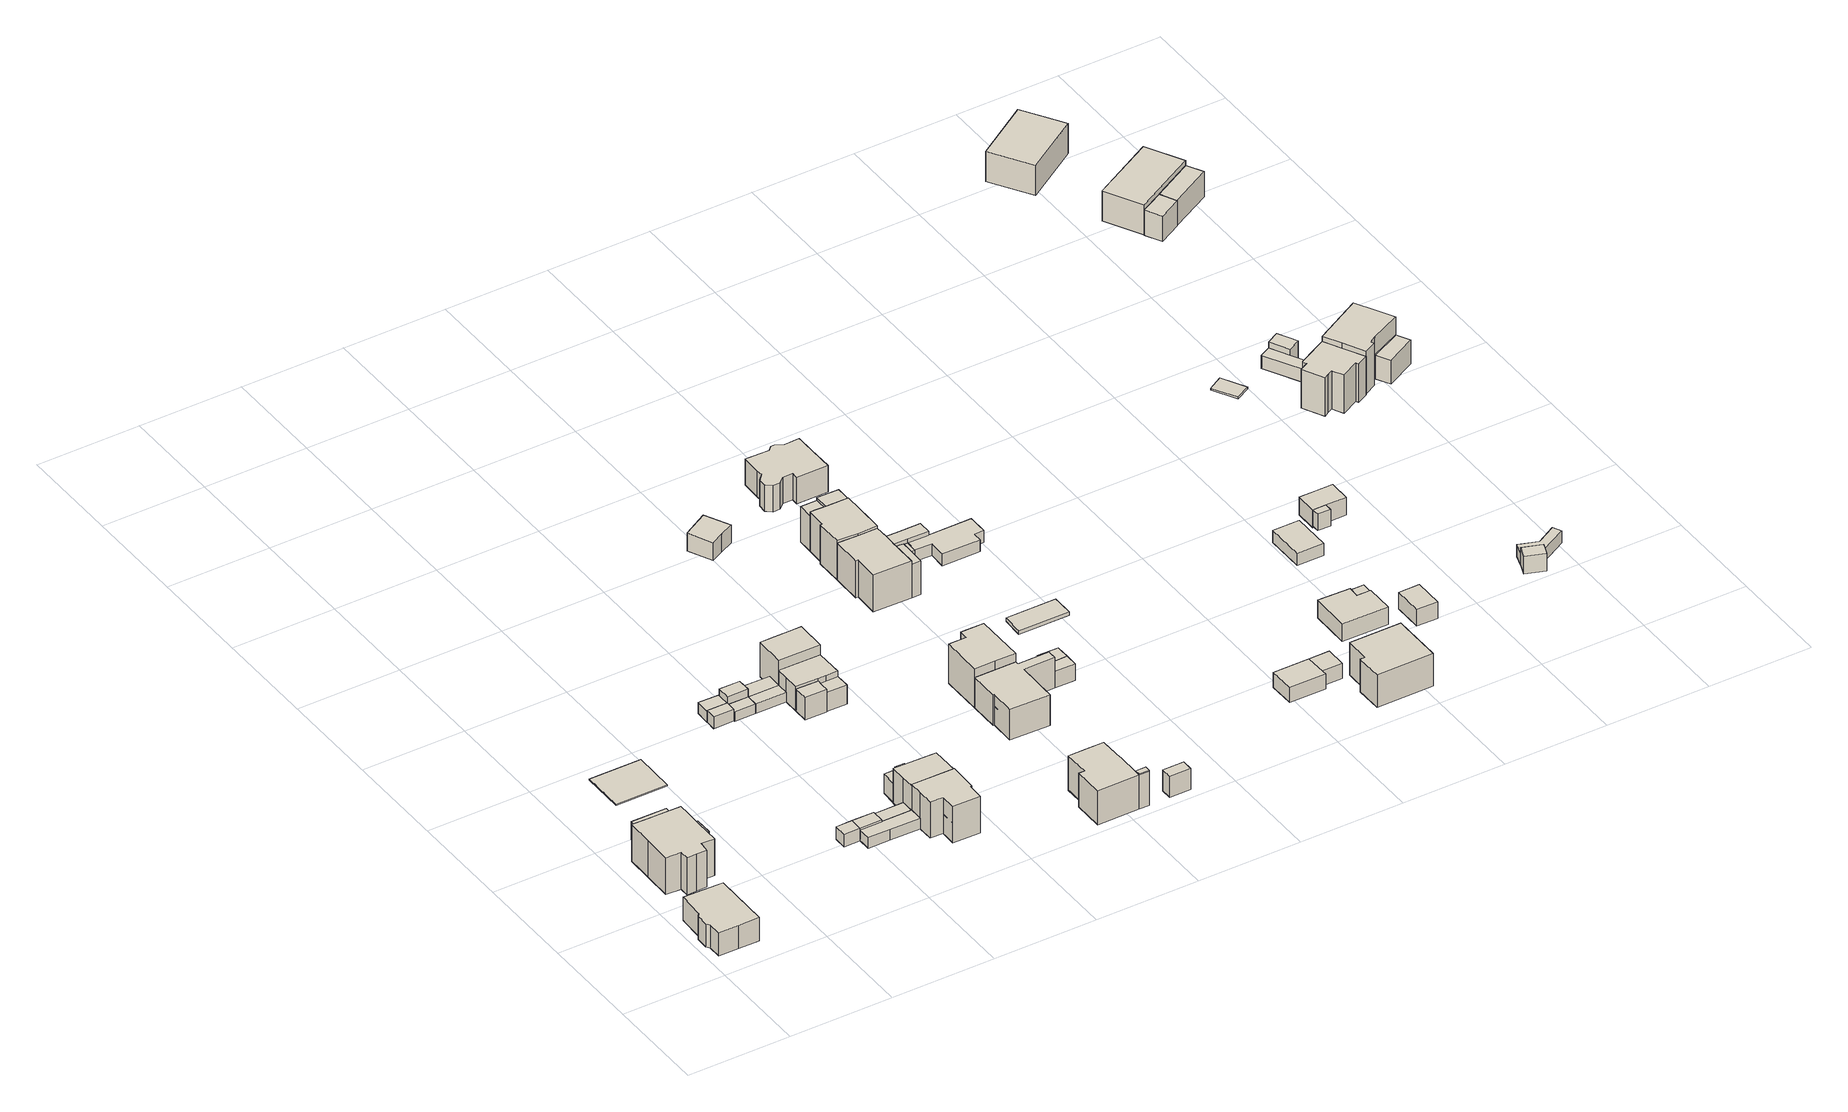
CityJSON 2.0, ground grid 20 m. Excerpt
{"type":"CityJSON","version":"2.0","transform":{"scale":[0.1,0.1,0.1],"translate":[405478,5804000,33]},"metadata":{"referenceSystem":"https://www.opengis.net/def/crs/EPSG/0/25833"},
"CityObjects":{
"building1":{"type":"Building","attributes":{"Gemeindeschluessel":"11000009","BezugspunktDach":"2200","function":"31001_1010","measuredHeight":7.32,"storeysAboveGround":1},"address":[{"country":"Germany","locality":"Berlin","thoroughfareNumber":"15A","thoroughfareName":"Fichtengrund"}],"geometry":[{"type":"Solid","lod":"1","boundaries":[[[[0,1,2,3,4,5,6,7,8,9]],[[10,11,12,13,14,15,16,17,18,19]],[[10,19,9,8]],[[11,10,8,7]],[[12,11,7,6]],[[13,12,6,5]],[[14,13,5,4]],[[15,14,4,3]],[[16,15,3,2]],[[17,16,2,1]],[[18,17,1,0]],[[19,18,0,9]]]]}]},
"building2":{"type":"Building","attributes":{"Gemeindeschluessel":"11000009","BezugspunktDach":"2200","function":"31001_1010","measuredHeight":9.23,"storeysAboveGround":1},"address":[{"country":"Germany","locality":"Berlin","thoroughfareNumber":"14A","thoroughfareName":"Fichtengrund"}],"geometry":[{"type":"Solid","lod":"1","boundaries":[[[[20,21,22,23,24,25,26,27,28,29,30,31,32,33]],[[34,35,36,37,38,39,40,41,42,43,44,45,46,47]],[[34,47,33,32]],[[35,34,32,31]],[[36,35,31,30]],[[37,36,30,29]],[[38,37,29,28]],[[39,38,28,27]],[[40,39,27,26]],[[41,40,26,25]],[[42,41,25,24]],[[43,42,24,23]],[[44,43,23,22]],[[45,44,22,21]],[[46,45,21,20]],[[47,46,20,33]]]]}]},
"building3":{"type":"Building","attributes":{"Gemeindeschluessel":"11000009","BezugspunktDach":"2200","function":"31001_2463","measuredHeight":4.18,"storeysAboveGround":1},"address":[{"country":"Germany","locality":"Berlin","thoroughfareNumber":"14A (1)","thoroughfareName":"Fichtengrund"}],"geometry":[{"type":"Solid","lod":"1","boundaries":[[[[48,49,50,51,52]],[[53,54,55,56,57]],[[53,57,52,51]],[[54,53,51,50]],[[55,54,50,49]],[[56,55,49,48]],[[57,56,48,52]]]]}]},
"building4":{"type":"Building","attributes":{"Gemeindeschluessel":"11000009","BezugspunktDach":"2200","function":"51009_1610","measuredHeight":4.73,"storeysAboveGround":0},"address":[{"country":"Germany","locality":"Berlin"}],"geometry":[{"type":"Solid","lod":"1","boundaries":[[[[58,59,60,61]],[[62,63,64,65]],[[62,65,61,60]],[[63,62,60,59]],[[64,63,59,58]],[[65,64,58,61]]]]}]},
"building5":{"type":"Building","attributes":{"Gemeindeschluessel":"11000009","BezugspunktDach":"2200","function":"31001_1010","measuredHeight":0.228,"storeysAboveGround":2},"address":[{"country":"Germany","locality":"Berlin","thoroughfareNumber":"13A","thoroughfareName":"Fichtengrund"}],"geometry":[{"type":"Solid","lod":"1","boundaries":[[[[66,67,68,69]],[[70,71,72,73]],[[70,73,69,68]],[[71,70,68,67]],[[72,71,67,66]],[[73,72,66,69]]]]}]},
"building6":{"type":"Building","attributes":{"Gemeindeschluessel":"11000009","BezugspunktDach":"2200","function":"31001_2000","measuredHeight":2.61,"storeysAboveGround":1},"address":[{"country":"Germany","locality":"Berlin","thoroughfareNumber":"14 (2)","thoroughfareName":"Fichtengrund"}],"geometry":[{"type":"Solid","lod":"1","boundaries":[[[[74,75,76,77]],[[78,79,80,81]],[[78,81,77,76]],[[79,78,76,75]],[[80,79,75,74]],[[81,80,74,77]]]]}]},
"building7":{"type":"Building","attributes":{"Gemeindeschluessel":"11000009","BezugspunktDach":"2200","function":"31001_2000","measuredHeight":2.47,"storeysAboveGround":1},"address":[{"country":"Germany","locality":"Berlin","thoroughfareNumber":"14 (1)","thoroughfareName":"Fichtengrund"}],"geometry":[{"type":"Solid","lod":"1","boundaries":[[[[82,83,75,74]],[[84,85,86,87]],[[84,87,74,75]],[[85,84,75,83]],[[86,85,83,82]],[[87,86,82,74]]]]}]},
"building8":{"type":"Building","attributes":{"Gemeindeschluessel":"11000009","BezugspunktDach":"2200","function":"31001_2000","measuredHeight":2.23,"storeysAboveGround":1},"address":[{"country":"Germany","locality":"Berlin","thoroughfareNumber":"15 (1)","thoroughfareName":"Fichtengrund"}],"geometry":[{"type":"Solid","lod":"1","boundaries":[[[[88,89,90,91,92,93]],[[94,95,96,97,98,99]],[[94,99,93,92]],[[95,94,92,91]],[[96,95,91,90]],[[97,96,90,89]],[[98,97,89,88]],[[99,98,88,93]]]]}]},
"building9":{"type":"Building","attributes":{"Gemeindeschluessel":"11000009","BezugspunktDach":"2200","function":"31001_2723","measuredHeight":2.42,"storeysAboveGround":1},"address":[{"country":"Germany","locality":"Berlin","thoroughfareNumber":"13 (3)","thoroughfareName":"Fichtengrund"}],"geometry":[{"type":"Solid","lod":"1","boundaries":[[[[100,101,102,103]],[[104,105,106,107]],[[104,107,103,102]],[[105,104,102,101]],[[106,105,101,100]],[[107,106,100,103]]]]}]},
"building10":{"type":"Building","attributes":{"Gemeindeschluessel":"11000009","BezugspunktDach":"2200","function":"51009_1610","measuredHeight":2.59,"storeysAboveGround":0},"address":[{"country":"Germany","locality":"Berlin"}],"geometry":[{"type":"Solid","lod":"1","boundaries":[[[[108,109,110,111,112]],[[113,114,115,116,117]],[[113,117,112,111]],[[114,113,111,110]],[[115,114,110,109]],[[116,115,109,108]],[[117,116,108,112]]]]}]},
"building11":{"type":"Building","attributes":{"Gemeindeschluessel":"11000009","function":"31001_1010"},"address":[{"country":"Germany","locality":"Berlin","thoroughfareNumber":"14","thoroughfareName":"Fichtengrund"}],"children":["building11-1","building11-2","building11-3"]},
"building11-1":{"type":"BuildingPart","attributes":{"BezugspunktDach":"2200","measuredHeight":9.99,"storeysAboveGround":2},"parents":["building11"],"geometry":[{"type":"MultiSurface","lod":"1","boundaries":[[[118,119,120,121,122,123]],[[124,125,126,127,128,129]],[[124,130,90,123,122]],[[125,124,122,121]],[[131,132,133,121,120]],[[126,125,134,135,136]],[[127,126,120,119]],[[128,127,119,118]],[[129,128,118,123]],[[129,90,130,124]],[[136,135,134,133,132,131]]]}]},
"building11-2":{"type":"BuildingPart","attributes":{"BezugspunktDach":"2200","measuredHeight":3.95,"storeysAboveGround":2},"parents":["building11"],"geometry":[{"type":"Solid","lod":"1","boundaries":[[[[132,137,138,139,140,141,142,133]],[[143,144,145,146,147,148,136,135]],[[143,135,133,142]],[[144,143,142,141]],[[145,144,141,140]],[[146,145,140,139]],[[147,146,139,138]],[[148,147,138,137]],[[136,148,137,132]],[[135,136,132,133]]]]}]},
"building11-3":{"type":"BuildingPart","attributes":{"BezugspunktDach":"2200","measuredHeight":2.1,"storeysAboveGround":2},"parents":["building11"],"geometry":[{"type":"Solid","lod":"1","boundaries":[[[[90,130,149,91]],[[85,124,129,86]],[[85,86,91,149]],[[124,85,149,130]],[[129,124,129,90]],[[86,129,90,91]],[[130,90,129,124]]]]}]},
"building12":{"type":"Building","attributes":{"Gemeindeschluessel":"11000009","function":"31001_1010"},"address":[{"country":"Germany","locality":"Berlin","thoroughfareNumber":"15","thoroughfareName":"Fichtengrund"}],"children":["building12-1","building12-2"]},
"building12-1":{"type":"BuildingPart","attributes":{"BezugspunktDach":"2200","measuredHeight":7.54,"storeysAboveGround":2},"parents":["building12"],"geometry":[{"type":"Solid","lod":"1","boundaries":[[[[150,151,152,153,154,155,156,157,158]],[[97,96,159,160,161,162,163,164,165]],[[97,165,158,157]],[[96,97,157,156]],[[159,96,156,155]],[[160,159,155,154]],[[161,160,154,153]],[[162,161,153,152]],[[163,162,152,151]],[[164,163,151,150]],[[165,164,150,158]]]]}]},
"building12-2":{"type":"BuildingPart","attributes":{"BezugspunktDach":"2200","measuredHeight":4.38,"storeysAboveGround":2},"parents":["building12"],"geometry":[{"type":"Solid","lod":"1","boundaries":[[[[166,167,168,169]],[[164,161,162,163]],[[164,163,169,168]],[[161,164,168,167]],[[162,161,167,166]],[[163,162,166,169]]]]}]},
"building13":{"type":"Building","attributes":{"Gemeindeschluessel":"11000009","BezugspunktDach":"2200","function":"31001_2723","measuredHeight":1.99,"storeysAboveGround":1},"address":[{"country":"Germany","locality":"Berlin","thoroughfareNumber":"13 (1)","thoroughfareName":"Fichtengrund"}],"geometry":[{"type":"Solid","lod":"1","boundaries":[[[[170,171,172,173,174]],[[106,175,176,177,178]],[[106,178,174,173]],[[175,106,173,172]],[[176,175,172,171]],[[177,176,171,170]],[[178,177,170,174]]]]}]},
"building14":{"type":"Building","attributes":{"Gemeindeschluessel":"11000009","BezugspunktDach":"2200","function":"31001_2723","measuredHeight":4.76,"storeysAboveGround":1},"address":[{"country":"Germany","locality":"Berlin","thoroughfareNumber":"12B (1)","thoroughfareName":"Fichtengrund"}],"geometry":[{"type":"Solid","lod":"1","boundaries":[[[[179,180,181,182]],[[115,183,184,116]],[[115,116,182,181]],[[183,115,181,180]],[[184,183,180,179]],[[116,184,179,182]]]]}]},
"building15":{"type":"Building","attributes":{"Gemeindeschluessel":"11000009","BezugspunktDach":"2200","function":"51009_1610","measuredHeight":1.98,"storeysAboveGround":0},"address":[{"country":"Germany","locality":"Berlin"}],"geometry":[{"type":"Solid","lod":"1","boundaries":[[[[185,186,171,170]],[[176,187,188,177]],[[176,177,170,171]],[[187,176,171,186]],[[188,187,186,185]],[[177,188,185,170]]]]}]},
"building16":{"type":"Building","attributes":{"Gemeindeschluessel":"11000009","BezugspunktDach":"2200","function":"51009_1610","measuredHeight":1.99,"storeysAboveGround":0},"address":[{"country":"Germany","locality":"Berlin"}],"geometry":[{"type":"Solid","lod":"1","boundaries":[[[[186,189,190,171]],[[191,192,187,176]],[[191,176,171,190]],[[192,191,190,189]],[[187,192,189,186]],[[176,187,186,171]]]]}]},
"building17":{"type":"Building","attributes":{"Gemeindeschluessel":"11000009","function":"31001_1010"},"address":[{"country":"Germany","locality":"Berlin","thoroughfareNumber":"13","thoroughfareName":"Fichtengrund"}],"children":["building17-1","building17-2"]},
"building17-1":{"type":"BuildingPart","attributes":{"BezugspunktDach":"2200","measuredHeight":5.08,"storeysAboveGround":2},"parents":["building17"],"geometry":[{"type":"MultiSurface","lod":"1","boundaries":[[[193,194,195,196,197,198,199]],[[188,187,200,201,202,203,204]],[[188,204,199,198]],[[187,188,198,197]],[[200,187,197,196]],[[201,200,196,195]],[[202,201,195,194]],[[203,202,194,193]],[[205,206,193,199]],[[204,203,206,205]]]}]},
"building17-2":{"type":"BuildingPart","attributes":{"BezugspunktDach":"2200","measuredHeight":4.59,"storeysAboveGround":2},"parents":["building17"],"geometry":[{"type":"Solid","lod":"1","boundaries":[[[[207,208,206,205,209]],[[204,203,210,211,212]],[[204,212,209,205]],[[210,203,206,208]],[[211,210,208,207]],[[212,211,207,209]],[[203,204,205,206]]]]}]},
"building18":{"type":"Building","attributes":{"Gemeindeschluessel":"11000009","BezugspunktDach":"2200","function":"51009_1610","measuredHeight":4.23,"storeysAboveGround":0},"address":[{"country":"Germany","locality":"Berlin"}],"geometry":[{"type":"Solid","lod":"1","boundaries":[[[[213,214,215,216]],[[217,218,219,220]],[[217,220,216,215]],[[218,217,215,214]],[[219,218,214,213]],[[220,219,213,216]]]]}]},
"building19":{"type":"Building","attributes":{"Gemeindeschluessel":"11000009","function":"31001_1010"},"address":[{"country":"Germany","locality":"Berlin","thoroughfareNumber":"12B","thoroughfareName":"Fichtengrund"}],"children":["building19-1","building19-2"]},
"building19-1":{"type":"BuildingPart","attributes":{"BezugspunktDach":"2200","measuredHeight":9.76,"storeysAboveGround":2},"parents":["building19"],"geometry":[{"type":"MultiSurface","lod":"1","boundaries":[[[221,222,223,224,225,226,227]],[[228,229,230,231,232,200,187]],[[228,187,227,226]],[[229,228,226,225]],[[233,234,225,224]],[[230,229,235,236]],[[231,230,224,223]],[[232,231,223,222]],[[200,232,222,221]],[[187,200,221,227]],[[236,235,234,233]]]}]},
"building19-2":{"type":"BuildingPart","attributes":{"BezugspunktDach":"2200","measuredHeight":4.08,"storeysAboveGround":2},"parents":["building19"],"geometry":[{"type":"Solid","lod":"1","boundaries":[[[[233,237,238,239,234]],[[240,241,242,236,235]],[[240,235,234,239]],[[241,240,239,238]],[[242,241,238,237]],[[236,242,237,233]],[[235,236,233,234]]]]}]},
"building20":{"type":"Building","attributes":{"Gemeindeschluessel":"11000009","function":"31001_1010"},"address":[{"country":"Germany","locality":"Berlin","thoroughfareNumber":"7","thoroughfareName":"Fichtengrund"}],"children":["building20-1","building20-2","building20-3"]},
"building20-1":{"type":"BuildingPart","attributes":{"BezugspunktDach":"2200","measuredHeight":7.06,"storeysAboveGround":2},"parents":["building20"],"geometry":[{"type":"Solid","lod":"1","boundaries":[[[[243,244,245,246,247,248,249,250,251,252,253,254]],[[255,256,257,258,259,260,261,262,263,264,265,266]],[[255,266,254,253]],[[256,255,253,252]],[[257,256,252,251]],[[258,257,251,250]],[[259,258,250,249]],[[260,259,249,248]],[[261,260,248,247]],[[262,261,247,246]],[[263,262,246,245]],[[264,263,245,244]],[[265,264,244,243]],[[266,265,243,254]]]]}]},
"building20-2":{"type":"BuildingPart","attributes":{"BezugspunktDach":"2200","measuredHeight":6.4,"storeysAboveGround":2},"parents":["building20"],"geometry":[{"type":"Solid","lod":"1","boundaries":[[[[267,268,269,270,271]],[[272,273,274,275,276]],[[272,276,271,270]],[[273,272,270,269]],[[274,273,269,268]],[[275,274,268,267]],[[276,275,267,271]]]]}]},
"building20-3":{"type":"BuildingPart","attributes":{"BezugspunktDach":"2200","measuredHeight":7.24,"storeysAboveGround":2},"parents":["building20"],"geometry":[{"type":"Solid","lod":"1","boundaries":[[[[277,278,279,280]],[[262,263,264,265]],[[262,265,280,279]],[[263,262,279,278]],[[264,263,278,277]],[[265,264,277,280]]]]}]},
"building21":{"type":"Building","attributes":{"Gemeindeschluessel":"11000009","BezugspunktDach":"2200","function":"31001_2000","measuredHeight":4.33,"storeysAboveGround":1},"address":[{"country":"Germany","locality":"Berlin","thoroughfareNumber":"7 (1)","thoroughfareName":"Fichtengrund"}],"geometry":[{"type":"Solid","lod":"1","boundaries":[[[[281,282,283,284]],[[285,286,287,288]],[[285,288,284,283]],[[286,285,283,282]],[[287,286,282,281]],[[288,287,281,284]]]]}]},
"building22":{"type":"Building","attributes":{"Gemeindeschluessel":"11000009","function":"31001_1010"},"address":[{"country":"Germany","locality":"Berlin","thoroughfareNumber":"8","thoroughfareName":"Fichtengrund"}],"children":["building22-1","building22-2","building22-3"]},
"building22-1":{"type":"BuildingPart","attributes":{"BezugspunktDach":"2200","measuredHeight":6.27,"storeysAboveGround":2},"parents":["building22"],"geometry":[{"type":"Solid","lod":"1","boundaries":[[[[289,290,291,292,293,294,295,296,297,298,299,300]],[[301,302,303,304,305,306,307,308,309,310,311,312]],[[301,312,300,299]],[[302,301,299,298]],[[303,302,298,297]],[[304,303,297,296]],[[305,304,296,295]],[[306,305,295,294]],[[307,306,294,293]],[[308,307,293,292]],[[309,308,292,291]],[[310,309,291,290]],[[311,310,290,289]],[[312,311,289,300]]]]}]},
"building22-2":{"type":"BuildingPart","attributes":{"BezugspunktDach":"2200","measuredHeight":4.03,"storeysAboveGround":2},"parents":["building22"],"geometry":[{"type":"Solid","lod":"1","boundaries":[[[[313,314,315,316]],[[311,308,309,310]],[[311,310,316,315]],[[308,311,315,314]],[[309,308,314,313]],[[310,309,313,316]]]]}]},
"building22-3":{"type":"BuildingPart","attributes":{"BezugspunktDach":"2200","measuredHeight":3.39,"storeysAboveGround":2},"parents":["building22"],"geometry":[{"type":"Solid","lod":"1","boundaries":[[[[317,318,319,320]],[[303,304,305,306]],[[303,306,320,319]],[[304,303,319,318]],[[305,304,318,317]],[[306,305,317,320]]]]}]},
"building23":{"type":"Building","attributes":{"Gemeindeschluessel":"11000009","BezugspunktDach":"2200","function":"31001_1010","measuredHeight":4.45,"storeysAboveGround":1},"address":[{"country":"Germany","locality":"Berlin","thoroughfareNumber":"11A (1)","thoroughfareName":"Fichtengrund"}],"geometry":[{"type":"Solid","lod":"1","boundaries":[[[[321,322,323,324,325]],[[326,327,328,329,330]],[[326,330,325,324]],[[327,326,324,323]],[[328,327,323,322]],[[329,328,322,321]],[[330,329,321,325]]]]}]},
"building24":{"type":"Building","attributes":{"Gemeindeschluessel":"11000009","BezugspunktDach":"2200","function":"31001_1010","measuredHeight":9.18,"storeysAboveGround":2},"address":[{"country":"Germany","locality":"Berlin","thoroughfareNumber":"9","thoroughfareName":"Fichtengrund"}],"geometry":[{"type":"Solid","lod":"1","boundaries":[[[[331,332,333,334,335,336,337,338]],[[339,340,341,342,343,302,344,301]],[[339,301,338,337]],[[340,339,337,336]],[[341,340,336,335]],[[342,341,335,334]],[[343,342,334,333]],[[302,343,333,332]],[[344,302,332,331]],[[301,344,331,338]]]]}]},
"building25":{"type":"Building","attributes":{"Gemeindeschluessel":"11000009","BezugspunktDach":"2200","function":"31001_2000","measuredHeight":3.38,"storeysAboveGround":1},"address":[{"country":"Germany","locality":"Berlin","thoroughfareNumber":"8 (1)","thoroughfareName":"Fichtengrund"}],"geometry":[{"type":"Solid","lod":"1","boundaries":[[[[345,346,347,318,317]],[[304,348,349,350,305]],[[304,305,317,318]],[[348,304,318,347]],[[349,348,347,346]],[[350,349,346,345]],[[305,350,345,317]]]]}]},
"building26":{"type":"Building","attributes":{"Gemeindeschluessel":"11000009","function":"31001_1010"},"address":[{"country":"Germany","locality":"Berlin","thoroughfareNumber":"10","thoroughfareName":"Fichtengrund"}],"children":["building26-1","building26-2"]},
"building26-1":{"type":"BuildingPart","attributes":{"BezugspunktDach":"2200","measuredHeight":8.45,"storeysAboveGround":2},"parents":["building26"],"geometry":[{"type":"MultiSurface","lod":"1","boundaries":[[[351,352,353,354,355,356,357,358,359,360]],[[361,362,363,364,365,366,367,368,369,370]],[[361,370,360,359]],[[362,361,359,358]],[[363,362,358,357]],[[364,363,357,356]],[[365,364,356,355]],[[366,365,355,354]],[[371,372,354,353]],[[368,367,353,352]],[[369,368,352,351]],[[370,369,351,360]],[[367,366,372,371]]]}]},
"building26-2":{"type":"BuildingPart","attributes":{"BezugspunktDach":"2200","measuredHeight":6.86,"storeysAboveGround":2},"parents":["building26"],"geometry":[{"type":"Solid","lod":"1","boundaries":[[[[373,374,375,372,371]],[[366,376,377,378,367]],[[376,366,372,375]],[[377,376,375,374]],[[378,377,374,373]],[[367,378,373,371]],[[366,367,371,372]]]]}]},
"building27":{"type":"Building","attributes":{"Gemeindeschluessel":"11000009","BezugspunktDach":"2200","function":"31001_2000","measuredHeight":3.36,"storeysAboveGround":1},"address":[{"country":"Germany","locality":"Berlin","thoroughfareNumber":"9 (1)","thoroughfareName":"Fichtengrund"}],"geometry":[{"type":"Solid","lod":"1","boundaries":[[[[347,346,379,380]],[[381,349,348,382]],[[381,382,380,379]],[[349,381,379,346]],[[348,349,346,347]],[[382,348,347,380]]]]}]},
"building28":{"type":"Building","attributes":{"Gemeindeschluessel":"11000009","function":"31001_1010"},"address":[{"country":"Germany","locality":"Berlin","thoroughfareNumber":"11","thoroughfareName":"Fichtengrund"}],"children":["building28-1","building28-2"]},
"building28-1":{"type":"BuildingPart","attributes":{"BezugspunktDach":"2200","measuredHeight":9.03,"storeysAboveGround":2},"parents":["building28"],"geometry":[{"type":"MultiSurface","lod":"1","boundaries":[[[383,384,385,386,387,388,389,390,391,392,393]],[[394,395,396,397,398,399,400,401,363,402,361]],[[394,361,393,392]],[[395,394,392,391]],[[396,395,391,390]],[[403,404,390,389]],[[405,403,397,389,388]],[[399,398,388,387]],[[400,399,387,386]],[[401,400,386,385]],[[363,401,385,384]],[[402,363,384,383]],[[361,402,383,393]],[[406,397,396,404,403]],[[398,397,403,405]]]}]},
"building28-2":{"type":"BuildingPart","attributes":{"BezugspunktDach":"2200","measuredHeight":7.33,"storeysAboveGround":2},"parents":["building28"],"geometry":[{"type":"MultiSurface","lod":"1","boundaries":[[[403,405,407,408,404]],[[409,410,398,397,396]],[[409,396,404,408]],[[410,409,408,407]],[[398,410,407,405]],[[397,398,397,403]],[[396,397,403,397,396,404]],[[411,405,403,397,398]]]}]},
"building29":{"type":"Building","attributes":{"Gemeindeschluessel":"11000009","BezugspunktDach":"2200","function":"31001_2000","measuredHeight":8.44,"storeysAboveGround":2},"address":[{"country":"Germany","locality":"Berlin","thoroughfareNumber":"11 (1)","thoroughfareName":"Fichtengrund"}],"geometry":[{"type":"Solid","lod":"1","boundaries":[[[[412,413,414,415]],[[410,416,400,398]],[[410,398,415,414]],[[416,410,414,413]],[[400,416,413,412]],[[398,400,412,415]]]]}]},
"building30":{"type":"Building","attributes":{"Gemeindeschluessel":"11000009","BezugspunktDach":"2200","function":"31001_2000","measuredHeight":2.15,"storeysAboveGround":1},"address":[{"country":"Germany","locality":"Berlin","thoroughfareNumber":"10 (1)","thoroughfareName":"Fichtengrund"}],"geometry":[{"type":"Solid","lod":"1","boundaries":[[[[417,418,419,420]],[[363,421,422,364]],[[363,364,420,419]],[[421,363,419,418]],[[422,421,418,417]],[[364,422,417,420]]]]}]},
"building31":{"type":"Building","attributes":{"Gemeindeschluessel":"11000009","BezugspunktDach":"2200","function":"31001_2000","measuredHeight":3,"storeysAboveGround":1},"address":[{"country":"Germany","locality":"Berlin","thoroughfareNumber":"11 (2)","thoroughfareName":"Fichtengrund"}],"geometry":[{"type":"Solid","lod":"1","boundaries":[[[[423,424,425,426,427,428]],[[401,429,430,431,421,363]],[[401,363,428,427]],[[429,401,427,426]],[[430,429,426,425]],[[431,430,425,424]],[[421,431,424,423]],[[363,421,423,428]]]]}]},
"building32":{"type":"Building","attributes":{"Gemeindeschluessel":"11000009","BezugspunktDach":"2200","function":"31001_2000","measuredHeight":0.692,"storeysAboveGround":1},"address":[{"country":"Germany","locality":"Berlin","thoroughfareNumber":"9 (2)","thoroughfareName":"Fichtengrund"}],"geometry":[{"type":"Solid","lod":"1","boundaries":[[[[432,433,434,435]],[[436,437,438,439]],[[436,439,435,434]],[[437,436,434,433]],[[438,437,433,432]],[[439,438,432,435]]]]}]},
"building33":{"type":"Building","attributes":{"Gemeindeschluessel":"11000009","BezugspunktDach":"2200","function":"31001_1010","measuredHeight":7.23,"storeysAboveGround":1},"address":[{"country":"Germany","locality":"Berlin","thoroughfareNumber":"11A","thoroughfareName":"Fichtengrund"}],"geometry":[{"type":"Solid","lod":"1","boundaries":[[[[440,441,442,443,444,445,446,447,448,449,450,451,452,453,454,455,456]],[[457,458,459,460,461,462,463,464,465,466,467,468,469,470,471,472,473]],[[457,473,456,455]],[[458,457,455,454]],[[459,458,454,453]],[[460,459,453,452]],[[461,460,452,451]],[[462,461,451,450]],[[463,462,450,449]],[[464,463,449,448]],[[465,464,448,447]],[[466,465,447,446]],[[467,466,446,445]],[[468,467,445,444]],[[469,468,444,443]],[[470,469,443,442]],[[471,470,442,441]],[[472,471,441,440]],[[473,472,440,456]]]]}]},
"building34":{"type":"Building","attributes":{"Gemeindeschluessel":"11000009","BezugspunktDach":"2200","function":"31001_2000","measuredHeight":2.35,"storeysAboveGround":2},"address":[{"country":"Germany","locality":"Berlin","thoroughfareNumber":"10 (2)","thoroughfareName":"Fichtengrund"}],"geometry":[{"type":"Solid","lod":"1","boundaries":[[[[474,475,476,477,478,479,480,481,482]],[[483,484,485,486,487,488,489,490,491]],[[483,491,482,481]],[[484,483,481,480]],[[485,484,480,479]],[[486,485,479,478]],[[487,486,478,477]],[[488,487,477,476]],[[489,488,476,475]],[[490,489,475,474]],[[491,490,474,482]]]]}]},
"building35":{"type":"Building","attributes":{"Gemeindeschluessel":"11000009","BezugspunktDach":"2200","function":"51009_1611","measuredHeight":3.08,"storeysAboveGround":0},"address":[{"country":"Germany","locality":"Berlin"}],"geometry":[{"type":"Solid","lod":"1","boundaries":[[[[492,493,494,495,496]],[[497,498,499,500,501]],[[497,501,496,495]],[[498,497,495,494]],[[499,498,494,493]],[[500,499,493,492]],[[501,500,492,496]]]]}]},
"building36":{"type":"Building","attributes":{"Gemeindeschluessel":"11000009","BezugspunktDach":"2200","function":"31001_2723","measuredHeight":3.08,"storeysAboveGround":1},"address":[{"country":"Germany","locality":"Berlin","thoroughfareNumber":"7C (1)","thoroughfareName":"Fichtengrund"}],"geometry":[{"type":"Solid","lod":"1","boundaries":[[[[494,502,503,495]],[[504,505,498,497]],[[504,497,495,503]],[[505,504,503,502]],[[498,505,502,494]],[[497,498,494,495]]]]}]},
"building37":{"type":"Building","attributes":{"Gemeindeschluessel":"11000009","BezugspunktDach":"2200","function":"31001_1010","measuredHeight":8.75,"storeysAboveGround":1},"address":[{"country":"Germany","locality":"Berlin","thoroughfareNumber":"7C","thoroughfareName":"Fichtengrund"}],"geometry":[{"type":"Solid","lod":"1","boundaries":[[[[506,507,508,509,510,511,512,513]],[[514,515,516,517,518,519,520,521]],[[514,521,513,512]],[[515,514,512,511]],[[516,515,511,510]],[[517,516,510,509]],[[518,517,509,508]],[[519,518,508,507]],[[520,519,507,506]],[[521,520,506,513]]]]}]},
"building38":{"type":"Building","attributes":{"Gemeindeschluessel":"11000009","BezugspunktDach":"2200","function":"31001_1010","measuredHeight":3.72,"storeysAboveGround":1},"address":[{"country":"Germany","locality":"Berlin","thoroughfareNumber":"7A","thoroughfareName":"Fichtengrund"}],"geometry":[{"type":"Solid","lod":"1","boundaries":[[[[522,523,524,525,526,527]],[[528,529,530,531,532,533]],[[528,533,527,526]],[[529,528,526,525]],[[530,529,525,524]],[[531,530,524,523]],[[532,531,523,522]],[[533,532,522,527]]]]}]},
"building39":{"type":"Building","attributes":{"Gemeindeschluessel":"11000009","BezugspunktDach":"2200","function":"51009_1610","measuredHeight":3.49,"storeysAboveGround":0},"address":[{"country":"Germany","locality":"Berlin"}],"geometry":[{"type":"Solid","lod":"1","boundaries":[[[[534,535,536,537]],[[538,539,540,541]],[[538,541,537,536]],[[539,538,536,535]],[[540,539,535,534]],[[541,540,534,537]]]]}]},
"building40":{"type":"Building","attributes":{"Gemeindeschluessel":"11000009","BezugspunktDach":"2200","function":"31001_2000","measuredHeight":4.2,"storeysAboveGround":1},"address":[{"country":"Germany","locality":"Berlin","thoroughfareNumber":"7A (1)","thoroughfareName":"Fichtengrund"}],"geometry":[{"type":"Solid","lod":"1","boundaries":[[[[542,543,544,545]],[[546,547,548,549]],[[546,549,545,544]],[[547,546,544,543]],[[548,547,543,542]],[[549,548,542,545]]]]}]},
"building41":{"type":"Building","attributes":{"Gemeindeschluessel":"11000009","BezugspunktDach":"2200","function":"31001_1010","measuredHeight":2.53,"storeysAboveGround":1},"address":[{"country":"Germany","locality":"Berlin","thoroughfareNumber":"7B","thoroughfareName":"Fichtengrund"}],"geometry":[{"type":"Solid","lod":"1","boundaries":[[[[550,551,552,553]],[[554,555,556,557]],[[554,557,553,552]],[[555,554,552,551]],[[556,555,551,550]],[[557,556,550,553]]]]}]},
"building42":{"type":"Building","attributes":{"Gemeindeschluessel":"11000009","BezugspunktDach":"2200","function":"51009_1610","measuredHeight":3.36,"storeysAboveGround":0},"address":[{"country":"Germany","locality":"Berlin"}],"geometry":[{"type":"Solid","lod":"1","boundaries":[[[[558,559,560,561]],[[562,563,564,565]],[[562,565,561,560]],[[563,562,560,559]],[[564,563,559,558]],[[565,564,558,561]]]]}]},
"building43":{"type":"Building","attributes":{"Gemeindeschluessel":"11000009","BezugspunktDach":"2200","function":"31001_1010","measuredHeight":3.65,"storeysAboveGround":1},"address":[{"country":"Germany","locality":"Berlin","thoroughfareNumber":"7B (1)","thoroughfareName":"Fichtengrund"}],"geometry":[{"type":"Solid","lod":"1","boundaries":[[[[559,566,567,568,569,560]],[[570,571,572,573,574,575]],[[570,575,560,569]],[[571,570,569,568]],[[572,571,568,567]],[[573,572,567,566]],[[574,573,566,559]],[[575,574,559,560]]]]}]},
"building44":{"type":"Building","attributes":{"Gemeindeschluessel":"11000009","BezugspunktDach":"2200","function":"31001_2000","measuredHeight":4.66,"storeysAboveGround":1},"address":[{"country":"Germany","locality":"Berlin","thoroughfareNumber":"15 (2)","thoroughfareName":"Rainweg"}],"geometry":[{"type":"Solid","lod":"1","boundaries":[[[[576,577,578,579]],[[580,581,582,583]],[[580,583,579,578]],[[581,580,578,577]],[[582,581,577,576]],[[583,582,576,579]]]]}]},
"building45":{"type":"Building","attributes":{"Gemeindeschluessel":"11000009","BezugspunktDach":"2200","function":"31001_2000","measuredHeight":2.52,"storeysAboveGround":1},"address":[{"country":"Germany","locality":"Berlin","thoroughfareNumber":"14 (2)","thoroughfareName":"Rainweg"}],"geometry":[{"type":"Solid","lod":"1","boundaries":[[[[584,585,586,587,588,589]],[[590,591,592,593,594,595]],[[590,595,589,588]],[[591,590,588,587]],[[592,591,587,586]],[[593,592,586,585]],[[594,593,585,584]],[[595,594,584,589]]]]}]},
"building46":{"type":"Building","attributes":{"Gemeindeschluessel":"11000009","BezugspunktDach":"2200","function":"31001_2000","measuredHeight":0.393,"storeysAboveGround":1},"address":[{"country":"Germany","locality":"Berlin","thoroughfareNumber":"13 (2)","thoroughfareName":"Rainweg"}],"geometry":[{"type":"Solid","lod":"1","boundaries":[[[[596,597,598,599]],[[600,601,602,603]],[[600,603,599,598]],[[601,600,598,597]],[[602,601,597,596]],[[603,602,596,599]]]]}]},
"building47":{"type":"Building","attributes":{"Gemeindeschluessel":"11000009","BezugspunktDach":"2200","function":"31001_1010","measuredHeight":10.09,"storeysAboveGround":2},"address":[{"country":"Germany","locality":"Berlin","thoroughfareNumber":"13","thoroughfareName":"Rainweg"}],"geometry":[{"type":"Solid","lod":"1","boundaries":[[[[604,605,606,607,608,609,610,611,612,613,614,615,616,617]],[[618,619,620,621,622,623,624,625,626,627,628,629,630,631]],[[618,631,617,616]],[[619,618,616,615]],[[620,619,615,614]],[[621,620,614,613]],[[622,621,613,612]],[[623,622,612,611]],[[624,623,611,610]],[[625,624,610,609]],[[626,625,609,608]],[[627,626,608,607]],[[628,627,607,606]],[[629,628,606,605]],[[630,629,605,604]],[[631,630,604,617]]]]}]},
"building48":{"type":"Building","attributes":{"Gemeindeschluessel":"11000009","BezugspunktDach":"2200","function":"31001_2000","measuredHeight":2.76,"storeysAboveGround":1},"address":[{"country":"Germany","locality":"Berlin","thoroughfareNumber":"13 (1)","thoroughfareName":"Rainweg"}],"geometry":[{"type":"Solid","lod":"1","boundaries":[[[[632,633,634,635,636]],[[637,638,639,640,641]],[[637,641,636,635]],[[638,637,635,634]],[[639,638,634,633]],[[640,639,633,632]],[[641,640,632,636]]]]}]},
"building49":{"type":"Building","attributes":{"Gemeindeschluessel":"11000009","BezugspunktDach":"2200","function":"31001_2000","measuredHeight":5.18,"storeysAboveGround":1},"address":[{"country":"Germany","locality":"Berlin","thoroughfareNumber":"12 (1)","thoroughfareName":"Rainweg"}],"geometry":[{"type":"Solid","lod":"1","boundaries":[[[[642,643,644,645]],[[646,647,638,637]],[[646,637,645,644]],[[647,646,644,643]],[[638,647,643,642]],[[637,638,642,645]]]]}]},
"building50":{"type":"Building","attributes":{"Gemeindeschluessel":"11000009","function":"31001_1010"},"address":[{"country":"Germany","locality":"Berlin","thoroughfareNumber":"12","thoroughfareName":"Rainweg"}],"children":["building50-1","building50-2"]},
"building50-1":{"type":"BuildingPart","attributes":{"BezugspunktDach":"2200","measuredHeight":10.45,"storeysAboveGround":2},"parents":["building50"],"geometry":[{"type":"Solid","lod":"1","boundaries":[[[[648,649,650,651,652,653,654,655,656]],[[657,658,659,660,661,662,663,664,639]],[[657,639,656,655]],[[658,657,655,654]],[[659,658,654,653]],[[660,659,653,652],[665,666,667,668]],[[661,660,652,651]],[[662,661,651,650]],[[663,662,650,649]],[[664,663,649,648]],[[639,664,648,656]],[[667,666,665,668]]]]}]},
"building50-2":{"type":"BuildingPart","attributes":{"BezugspunktDach":"2200","measuredHeight":5.65,"storeysAboveGround":2},"parents":["building50"],"geometry":[{"type":"Solid","lod":"1","boundaries":[[[[669,670,668,667]],[[665,671,672,666]],[[671,665,668,670]],[[672,671,670,669]],[[666,672,669,667]],[[666,667,668,665]]]]}]},
"building51":{"type":"Building","attributes":{"Gemeindeschluessel":"11000009","BezugspunktDach":"2200","function":"31001_1010","measuredHeight":7.86,"storeysAboveGround":1},"address":[{"country":"Germany","locality":"Berlin","thoroughfareNumber":"21A","thoroughfareName":"Grünauer Weg"}],"geometry":[{"type":"Solid","lod":"1","boundaries":[[[[673,674,675,676,677]],[[678,679,680,681,682]],[[678,682,677,676]],[[679,678,676,675]],[[680,679,675,674]],[[681,680,674,673]],[[682,681,673,677]]]]}]},
"building52":{"type":"Building","attributes":{"Gemeindeschluessel":"11000009","BezugspunktDach":"2200","function":"51009_1610","measuredHeight":6.14,"storeysAboveGround":0},"address":[{"country":"Germany","locality":"Berlin"}],"geometry":[{"type":"Solid","lod":"1","boundaries":[[[[683,684,685,686]],[[687,688,689,690]],[[687,690,686,685]],[[688,687,685,684]],[[689,688,684,683]],[[690,689,683,686]]]]}]},
"building53":{"type":"Building","attributes":{"Gemeindeschluessel":"11000009","function":"31001_1010"},"address":[{"country":"Germany","locality":"Berlin","thoroughfareNumber":"22A","thoroughfareName":"Grünauer Weg"}],"children":["building53-1","building53-2"]},
"building53-1":{"type":"BuildingPart","attributes":{"BezugspunktDach":"2200","measuredHeight":7.75,"storeysAboveGround":1},"parents":["building53"],"geometry":[{"type":"Solid","lod":"1","boundaries":[[[[691,692,693,694]],[[695,696,697,698]],[[695,698,694,693]],[[696,695,693,692]],[[697,696,692,691],[699,700,701,696]],[[698,697,691,694]],[[700,699,696,701]]]]}]},
"building53-2":{"type":"BuildingPart","attributes":{"BezugspunktDach":"2200","measuredHeight":6.12,"storeysAboveGround":1},"parents":["building53"],"geometry":[{"type":"MultiSurface","lod":"1","boundaries":[[[702,703,701,700]],[[696,704,705,699]],[[704,696,701,703]],[[705,704,703,702]],[[699,705,702,700]],[[696,706,699,700,701]]]}]}
},
"vertices":[
[15,67,65],[15,41,65],[54,41,65],[94,41,65],[95,154,65],[56,155,65],[18,156,65],[16,104,65],[11,98,65],[10,74,65],[11,98,17],[16,104,17],[18,156,17],[56,155,17],[95,154,17],[94,41,17],[54,41,17],[15,41,17],[15,67,17],[10,74,17],
[65,236,88],[65,217,88],[84,218,88],[104,218,88],[106,239,88],[132,238,88],[132,288,88],[133,322,88],[133,343,88],[86,344,88],[65,344,88],[38,345,88],[37,293,88],[36,237,88],[37,293,12],[38,345,12],[65,344,12],[86,344,12],[133,343,12],[133,322,12],[132,288,12],[132,238,12],[106,239,12],[104,218,12],[84,218,12],[65,217,12],[65,236,12],[36,237,12],
[133,343,54],[134,390,54],[100,390,54],[66,390,54],[65,344,54],[66,390,17],[100,390,17],[134,390,17],[133,343,17],[65,344,17],
[153,288,63],[153,323,63],[133,322,63],[132,288,63],[133,322,15],[153,323,15],[153,288,15],[132,288,15],
[195,482,20],[196,565,20],[95,565,20],[95,482,20],[95,565,18],[196,565,18],[195,482,18],[95,482,18],
[381,182,45],[381,207,45],[350,207,45],[350,182,45],[350,207,19],[381,207,19],[381,182,19],[350,182,19],
[424,182,45],[424,207,45],[381,207,21],[424,207,21],[424,182,21],[381,182,21],
[424,156,42],[482,155,42],[482,182,42],[424,182,42],[381,182,42],[381,156,42],[381,182,20],[424,182,20],[482,182,20],[482,155,20],[424,156,20],[381,156,20],
[382,571,45],[382,592,45],[343,592,45],[342,571,45],[343,592,21],[382,592,21],[382,571,21],[342,571,21],
[383,592,43],[383,618,43],[383,620,43],[344,621,43],[343,592,43],[344,621,20],[383,620,20],[383,618,20],[383,592,20],[343,592,20],
[565,181,93],[565,236,93],[559,236,93],[482,238,93],[482,207,93],[482,182,93],[482,207,21],[482,238,21],[559,236,21],[565,236,21],[565,181,21],[482,182,21],[482,207,42],[559,236,49],[559,236,62],[482,238,62],[482,238,42],[482,238,22],[559,236,22],
[560,268,62],[528,268,62],[527,275,62],[508,275,62],[508,268,62],[483,268,62],[483,268,22],[508,268,22],[508,275,22],[527,275,22],[528,268,22],[560,268,22],
[424,207,42],
[507,124,95],[507,94,95],[560,93,95],[561,125,95],[564,125,95],[565,181,95],[482,182,95],[482,155,95],[482,125,95],[565,181,20],[564,125,20],[561,125,20],[560,93,20],[507,94,20],[507,124,20],[482,125,20],
[560,93,61],[561,125,61],[507,124,61],[507,94,61],
[423,569,41],[423,592,41],[383,592,41],[382,571,41],[382,569,41],[383,592,21],[423,592,21],[423,569,21],[382,569,21],
[423,592,57],[423,618,57],[383,618,57],[383,592,57],[423,618,20],[423,592,20],
[483,569,41],[483,592,41],[483,592,21],[483,569,21],
[484,621,41],[423,622,41],[423,622,21],[484,621,21],
[526,538,72],[542,538,72],[564,538,72],[564,591,72],[483,592,72],[483,569,72],[483,539,72],[564,591,21],[564,538,21],[542,538,21],[526,538,21],[483,539,21],[483,539,67],[526,538,67],
[525,510,67],[525,525,67],[483,510,67],[525,525,21],[525,510,21],[483,510,21],
[564,509,61],[564,538,61],[526,538,61],[525,510,61],[526,538,22],[564,538,22],[564,509,22],[525,510,22],
[564,591,92],[565,651,92],[543,651,92],[529,651,92],[506,651,92],[484,651,92],[483,592,92],[484,651,21],[506,651,21],[529,651,21],[543,651,21],[565,651,21],[529,651,62],[506,651,62],[506,651,22],[529,651,22],
[529,659,62],[530,669,62],[506,669,62],[506,669,22],[530,669,22],[529,659,22],
[815,5,92],[835,5,92],[835,16,92],[815,16,92],[816,63,92],[815,63,92],[814,113,92],[780,113,92],[745,113,92],[745,63,92],[734,63,92],[734,5,92],[734,63,22],[745,63,22],[745,113,22],[780,113,22],[814,113,22],[815,63,22],[816,63,22],[815,16,22],[835,16,22],[835,5,22],[815,5,22],[734,5,22],
[815,63,77],[814,113,77],[780,113,77],[745,113,77],[745,63,77],[745,113,21],[780,113,21],[814,113,21],[815,63,21],[745,63,21],
[835,5,94],[835,16,94],[815,16,94],[815,5,94],
[875,5,65],[916,5,65],[916,27,65],[875,27,65],[916,27,22],[916,5,22],[875,5,22],[875,27,22],
[738,329,85],[737,281,85],[815,279,85],[816,327,85],[816,330,85],[816,362,85],[877,362,85],[877,380,85],[816,380,85],[816,386,85],[736,386,85],[736,329,85],[736,386,22],[816,386,22],[816,380,22],[877,380,22],[877,362,22],[816,362,22],[816,330,22],[816,327,22],[815,279,22],[737,281,22],[738,329,22],[736,329,22],
[815,279,62],[816,327,62],[738,329,62],[737,281,62],
[877,362,56],[877,380,56],[816,380,56],[816,362,56],
[592,964,57],[617,977,57],[643,989,57],[619,1037,57],[570,1010,57],[619,1037,20],[643,989,20],[617,977,20],[592,964,20],[570,1010,20],
[776,386,103],[816,386,103],[816,484,103],[776,484,103],[771,484,103],[771,467,103],[736,467,103],[736,386,103],[736,467,22],[771,467,22],[771,484,22],[776,484,22],[816,484,22],[776,386,22],
[917,362,56],[917,387,56],[877,386,56],[877,386,22],[917,387,22],[917,362,22],
[740,751,96],[739,703,96],[813,701,96],[813,757,96],[814,776,96],[814,784,96],[814,808,96],[777,808,96],[736,809,96],[735,751,96],[736,809,20],[777,808,20],[814,808,20],[814,784,20],[814,776,20],[813,757,20],[813,701,20],[739,703,20],[740,751,20],[735,751,20],[813,701,89],[813,757,89],
[831,701,89],[832,756,89],[825,757,89],[825,757,20],[832,756,20],[831,701,20],
[917,414,56],[877,415,56],[917,414,22],[877,415,22],
[776,808,101],[814,808,101],[814,834,101],[815,899,101],[778,899,101],[773,899,101],[750,900,101],[741,900,101],[740,861,101],[736,861,101],[736,809,101],[736,861,20],[740,861,20],[741,900,20],[750,900,20],[773,899,20],[778,899,20],[815,899,20],[814,834,20],[776,808,20],[750,900,93],[741,900,93],[773,899,93],[750,900,77],
[773,930,93],[741,930,93],[741,930,20],[773,930,20],[773,899,61],
[815,899,99],[815,929,99],[773,930,99],[773,899,99],[815,929,20],
[872,784,42],[873,808,42],[814,808,42],[814,784,42],[873,808,20],[872,784,20],
[873,808,50],[914,807,50],[914,833,50],[873,833,50],[814,834,50],[814,808,50],[873,833,20],[914,833,20],[914,807,20],
[1006,520,28],[1006,562,28],[909,562,28],[907,520,28],[909,562,21],[1006,562,21],[1006,520,21],[907,520,21],
[750,1028,71],[764,1028,71],[776,1039,71],[795,1039,71],[795,1026,71],[856,1026,71],[856,1077,71],[856,1115,71],[825,1114,71],[813,1122,71],[805,1122,71],[797,1114,71],[751,1115,71],[750,1077,71],[750,1064,71],[740,1053,71],[739,1037,71],[740,1053,17],[750,1064,17],[750,1077,17],[751,1115,17],[797,1114,17],[805,1122,17],[813,1122,17],[825,1114,17],[856,1115,17],[856,1077,17],[856,1026,17],[795,1026,17],[795,1039,17],[776,1039,17],[764,1028,17],[750,1028,17],[739,1037,17],
[905,783,43],[904,750,43],[978,750,43],[978,768,43],[997,768,43],[997,807,43],[914,807,43],[873,808,43],[872,784,43],[873,808,19],[914,807,19],[997,807,19],[997,768,19],[978,768,19],[978,750,19],[904,750,19],[905,783,19],[872,784,19],
[1186,124,49],[1256,124,49],[1256,134,49],[1255,174,49],[1185,174,49],[1255,174,18],[1256,134,18],[1256,124,18],[1186,124,18],[1185,174,18],
[1295,134,49],[1295,174,49],[1295,174,18],[1295,134,18],
[1410,35,85],[1410,85,85],[1410,135,85],[1310,135,85],[1310,87,85],[1300,87,85],[1300,85,85],[1300,35,85],[1300,85,18],[1300,87,18],[1310,87,18],[1310,135,18],[1410,135,18],[1410,85,18],[1410,35,18],[1300,35,18],
[1442,224,50],[1442,278,50],[1415,278,50],[1416,300,50],[1354,302,50],[1353,225,50],[1354,302,13],[1416,300,13],[1415,278,13],[1442,278,13],[1442,224,13],[1353,225,13],
[1442,278,47],[1443,300,47],[1416,300,47],[1415,278,47],[1416,300,12],[1443,300,12],[1442,278,12],[1415,278,12],
[1523,198,44],[1523,255,44],[1482,255,44],[1482,199,44],[1482,255,10],[1523,255,10],[1523,198,10],[1482,199,10],
[1403,443,38],[1455,442,38],[1455,518,38],[1403,518,38],[1455,518,13],[1455,442,13],[1403,443,13],[1403,518,13],
[1509,506,46],[1509,521,46],[1484,521,46],[1484,507,46],[1484,521,12],[1509,521,12],[1509,506,12],[1484,507,12],
[1549,521,46],[1549,563,46],[1508,563,46],[1484,563,46],[1484,563,9],[1508,563,9],[1549,563,9],[1549,521,9],[1509,521,9],[1484,521,9],
[1740,204,53],[1749,228,53],[1712,241,53],[1703,217,53],[1712,241,17],[1749,228,17],[1740,204,17],[1703,217,17],
[1749,228,41],[1803,257,41],[1795,273,41],[1757,252,41],[1720,265,41],[1712,241,41],[1720,265,16],[1757,252,16],[1795,273,16],[1803,257,16],[1749,228,16],[1712,241,16],
[1568,883,17],[1596,898,17],[1571,944,17],[1543,928,17],[1571,944,13],[1596,898,13],[1568,883,13],[1543,928,13],
[1662,763,94],[1672,769,94],[1682,774,94],[1693,753,94],[1727,771,94],[1730,766,94],[1751,777,94],[1730,817,94],[1712,851,94],[1691,840,94],[1656,822,94],[1654,820,94],[1658,813,94],[1641,804,94],[1658,813,15],[1654,820,15],[1656,822,15],[1691,840,15],[1712,851,15],[1730,817,15],[1751,777,15],[1730,766,15],[1727,771,15],[1693,753,15],[1682,774,15],[1672,769,15],[1662,763,15],[1641,804,15],
[1691,840,44],[1712,851,44],[1683,904,44],[1664,940,44],[1643,929,44],[1664,940,17],[1683,904,17],[1712,851,17],[1691,840,17],[1643,929,17],
[1683,904,56],[1707,917,56],[1688,953,56],[1664,940,56],[1688,953,17],[1707,917,17],
[1730,818,104],[1751,777,104],[1775,789,104],[1772,796,104],[1785,803,104],[1844,831,104],[1825,867,104],[1806,902,104],[1712,851,104],[1806,902,17],[1825,867,17],[1844,831,17],[1785,803,17],[1772,796,17],[1775,789,17],[1751,777,17],[1730,818,17],[1844,831,18],[1785,803,18],[1785,803,67],[1844,831,67],
[1800,776,67],[1857,806,67],[1857,806,18],[1800,776,18],
[1584,1530,81],[1691,1599,81],[1667,1637,81],[1642,1676,81],[1535,1607,81],[1642,1676,19],[1667,1637,19],[1691,1599,19],[1584,1530,19],[1535,1607,19],
[1697,1318,64],[1741,1341,64],[1725,1372,64],[1681,1349,64],[1725,1372,12],[1741,1341,12],[1697,1318,12],[1681,1349,12],
[1681,1349,75],[1804,1415,75],[1766,1485,75],[1643,1419,75],[1766,1485,13],[1804,1415,13],[1681,1349,13],[1643,1419,13],[1725,1372,13],[1725,1372,65],[1804,1415,65],
[1741,1341,65],[1821,1384,65],[1821,1384,13],[1741,1341,13],[1764,1394,13]
]}
